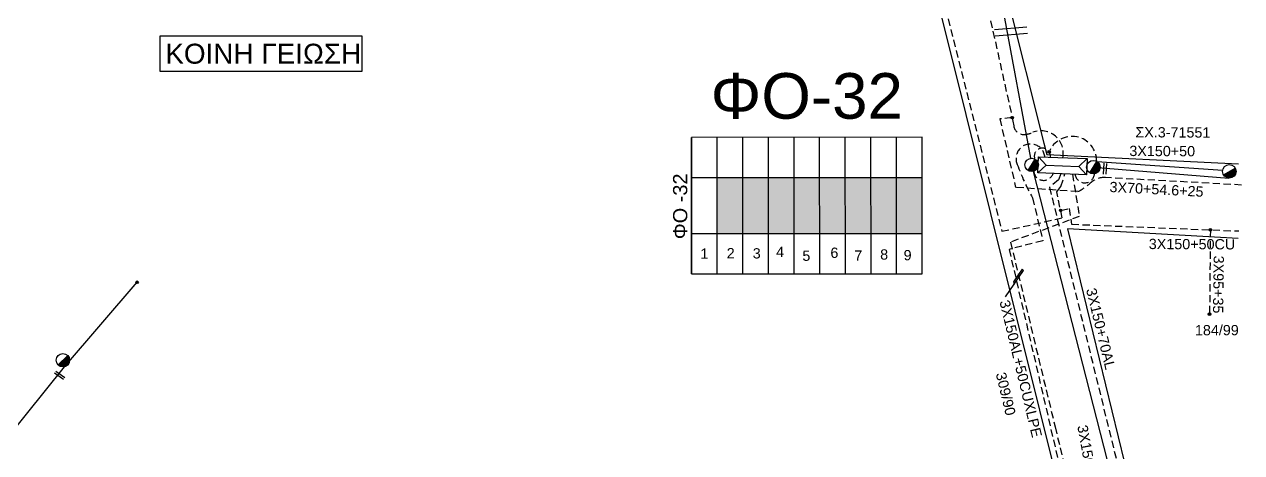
# Model space of a CAD drawing. Header units: millimetres. Extents: x 2999 to 5218, y 1863 to 2903.
# Drawn here: x 4827.6 to 5041.1, y 2598.3 to 2673.4 of the extents above; entities that cross this region are included whole.
import ezdxf
from ezdxf.enums import TextEntityAlignment as Align

# ---------------------------------------------------------------- set-up
doc = ezdxf.new("R2010")
doc.units = ezdxf.units.MM
doc.header["$LTSCALE"] = 0.5
doc.linetypes.add('DASHED', pattern=[19.05, 12.7, -6.35])
for name, color, linetype in [('Άγνωστα', 7, 'Continuous'), ('Ασφαλειοκιβώτια Χ.Τ 9 αναχωρήσεων', 7, 'Continuous'), ('Γυμνά εναέρια ΧΤ και ΦΟΠ (3Φ)   4x50+16AL', 7, 'Continuous'), ('Επιγραφές - Σχήματα', 7, 'Continuous'), ('Καλώδια ΧΤ   3x150+50CU', 7, 'DASHED'), ('Καλώδια ΧΤ   3x150+70AL', 7, 'DASHED'), ('Καλώδια ΧΤ   3x150AL+50CU', 7, 'DASHED'), ('Μηχανική τομή', 7, 'Continuous'), ('Στύλος ΦΜ', 7, 'Continuous'), ('Στύλος ΦΜ @ 1', 7, 'Continuous'), ('Συνδέσεις', 7, 'Continuous'), ('Συνεστραμμένα ΧΤ   3x70+54.6+25 AL', 7, 'SYN_LINE'), ('Τομή', 7, 'Continuous'), ('Υποσταθμός εναέριος 2 στύλων', 7, 'Continuous'), ('Υποσταθμός πόλεως', 7, 'Continuous'), ('Υπόβαθρο ΔΕΗ', 7, 'Continuous')]:
    doc.layers.add(name, color=color, linetype=linetype)
doc.styles.add('arial', font='ARIAL.TTF')
doc.styles.get("Standard").update_dxf_attribs({"font": 'ARIAL.TTF'})
doc.linetypes.add('SYN_LINE', pattern='A,0.5,-0.0001,["/\\/\\/\\/",Standard,S=0.1,R=0,X=0,Y=-0.05],-0.25', length=0.7501)

# ---------------------------------------------------------------- blocks, each defined once
blk = doc.blocks.new('ΑΣΦΑΛΕΙΟΚΙΒΩΤΙΟ ΥΠΟΣΤΑΘΜΟΥ 9 ΑΝΑΧΩΡΗΣΕΩΝ')
at = {"layer": 'Ασφαλειοκιβώτια Χ.Τ 9 αναχωρήσεων', "ltscale": 40}
for p, q in [((-23.8, 40.36), (24.02, 40.36)), ((-9.72, 40.36), (-9.72, -40.64)), ((9.94, 40.36), (9.94, -40.64)), ((-23.8, 31.36), (24.02, 31.36)), ((-23.8, 22.36), (24.02, 22.36)), ((-23.8, 13.36), (24.02, 13.36)), ((-23.8, 4.36), (24.02, 4.36)), ((-23.8, -4.64), (24.02, -4.64)), ((-23.8, -13.64), (24.02, -13.64)), ((-23.8, -22.64), (24.02, -22.64)), ((-23.8, -31.64), (24.02, -31.64))]:
    blk.add_line(p, q, dxfattribs=at)
at = {"layer": 'Ασφαλειοκιβώτια Χ.Τ 9 αναχωρήσεων'}
blk.add_lwpolyline([(-23.8, -40.64), (24.02, -40.64), (24.02, 40.36), (-23.8, 40.36)], close=True, dxfattribs=at)
for s, p in [('1', (-18.54, 37.25)), ('2', (-18.39, 27.98)), ('3', (-18.45, 18.85)), ('4', (-17.96, 10.67)), ('5', (-19.3, 1.44)), ('6', (-18.25, -8.4)), ('7', (-19.23, -16.79)), ('8', (-18.84, -25.86)), ('9', (-19.09, -34.08))]:
    blk.add_text(s, height=3.6, rotation=270, dxfattribs=at).set_placement(p)
at = {"layer": 'Ασφαλειοκιβώτια Χ.Τ 9 αναχωρήσεων', "ltscale": 40}
for tag, height, p in [('ΟΝΟΜΑ', 5, (-0.16, 44.31)), ('ΚΕΙΜΕΝΟ 1', 2, (17.06, 35.59)), ('ΚΕΙΜΕΝΟ 2', 2, (17.06, 26.88)), ('ΚΕΙΜΕΝΟ 3', 2, (17.06, 17.69)), ('ΚΕΙΜΕΝΟ 4', 2, (17.06, 8.71)), ('ΚΕΙΜΕΝΟ 5', 2, (17.06, -0.13)), ('ΚΕΙΜΕΝΟ 6', 2, (17.06, -9.05)), ('ΚΕΙΜΕΝΟ 7', 2, (17.06, -18.13)), ('ΚΕΙΜΕΝΟ 8', 2, (17.06, -26.85)), ('ΚΕΙΜΕΝΟ 9', 2, (17.06, -35.99)), ('ΣΧ', 2, (-0.1, -42.64))]:
    blk.add_attdef(tag, text='', height=height, dxfattribs=at).set_placement(p, align=Align.MIDDLE_CENTER)
blk = doc.blocks.new('ΜΗΧΑΝΙΚΗ ΤΟΜΗ')
at = {"layer": 'Μηχανική τομή', "ltscale": 40}
for p, q in [((-1.89, 0.78), (1.89, 0.78)), ((1.89, 0), (-1.89, 0))]:
    blk.add_line(p, q, dxfattribs=at)
blk = doc.blocks.new('ΥΠΟΣΤΑΘΜΟΣ ΕΝΑΕΡΙΟΣ ΕΠΙ 2 ΣΤΥΛΩΝ')
at = {"layer": 'Υποσταθμός εναέριος 2 στύλων', "linetype": 'Continuous'}
for points in [[(-11.97, -2.11, 0.574793), (-8.45, -0.07, 0.268822), (-9.64, 1.98)], [(9.68, -2.15, 0.574793), (13.19, -0.1, 0.268822), (12.01, 1.95)]]:
    blk.add_hatch(color=256, dxfattribs=at).paths.add_polyline_path(points)
for p, q in [((-11.97, -2.11), (-9.64, 1.98)), ((9.68, -2.15), (12.01, 1.95))]:
    blk.add_line(p, q, dxfattribs=at)
for centre in [(-10.81, -0.07), (10.84, -0.1)]:
    blk.add_circle(centre, 2.36, dxfattribs=at)
at = {"layer": 'Υποσταθμός πόλεως', "linetype": 'Continuous', "ltscale": 40}
blk.add_lwpolyline([(-8.57, 2.82), (8.57, 2.82), (8.57, -2.82), (-8.57, -2.82)], close=True, dxfattribs=at)
for points in [[(-5.75, 0), (-8.57, 2.82)], [(-8.57, -2.82), (-5.75, 0)], [(-5.75, 0), (5.75, 0)], [(5.75, 0), (8.57, 2.82)], [(8.57, -2.82), (5.75, 0)]]:
    blk.add_lwpolyline(points, dxfattribs=at)
at = {"layer": 'Υποσταθμός εναέριος 2 στύλων', "ltscale": 40, "flags": 1}
for tag, p in [('ΜΕΤΑΣΧΗΜΑΤΙΣΜΟΣ', (14.09, 2.51)), ('ΙΣΧΥΣ', (14.07, -0.28)), ('ΑΡΙΘΜΟΣ', (14.19, -3))]:
    blk.add_attdef(tag, p, '', height=1.8, dxfattribs=at)
blk = doc.blocks.new('ΥΠΑΡΧΩΝ ΤΣΙΜΕΝΤΕΝΙΟΣ ΣΤΥΛΟΣ')
at = {"layer": 'Στύλος ΦΜ'}
blk.add_hatch(color=7, dxfattribs=at).paths.add_polyline_path([(-1.29, -2.28, 0.574793), (2.62, 0, 0.268822), (1.3, 2.27)])
at = {"layer": 'Στύλος ΦΜ', "color": 7}
blk.add_line((-1.29, -2.28), (1.3, 2.27), dxfattribs=at)
blk.add_circle((0, 0), 2.62, dxfattribs=at)
at = {"layer": 'Στύλος ΦΜ', "flags": 4}
for tag, p in [('ΑΡΙΘΜΟΣ', (-4.68, 8.05)), ('ΤΥΠΟΣ', (-4.91, 3.03))]:
    blk.add_attdef(tag, p, '', height=4, dxfattribs=at)
blk = doc.blocks.new('_ΣΥΝΔΕΣΗ')
at = {"layer": 'Συνδέσεις', "linetype": 'SYN_LINE', "ltscale": 40}
blk.add_hatch(color=256, dxfattribs=at).paths.add_polyline_path([(0.5, -0.01, 1), (-0.5, -0.01, 1)])
at = {"layer": 'Συνδέσεις'}
blk.add_circle((0, -0.01), 0.5, dxfattribs=at)
blk = doc.blocks.new('ΤΟΜΗ')
at = {"layer": 'Τομή', "ltscale": 40}
for p, q in [((-5.68, 0), (5.68, 0)), ((5.68, -2.33), (-5.68, -2.33))]:
    blk.add_line(p, q, dxfattribs=at)

msp = doc.modelspace()

# ---------------------------------------------------------------- hatches: boundary and pattern name
at = {"layer": 'Ασφαλειοκιβώτια Χ.Τ 9 αναχωρήσεων', "ltscale": 40}
for color, points in [(30, [(4949.09, 2646.53), (4949.09, 2636.71), (4953.59, 2636.71), (4953.59, 2646.54)]), (2, [(4953.59, 2646.54), (4953.59, 2636.71), (4958.09, 2636.71), (4958.09, 2646.54)]), (5, [(4958.09, 2646.54), (4958.09, 2636.71), (4962.59, 2636.71), (4962.59, 2646.54)]), (6, [(4962.59, 2646.54), (4962.59, 2636.71), (4967.09, 2636.71), (4967.09, 2646.54)]), (133, [(4967.09, 2646.54), (4967.09, 2636.71), (4971.59, 2636.72), (4971.59, 2646.54)]), (27, [(4971.59, 2646.54), (4971.59, 2636.72), (4976.09, 2636.72), (4976.09, 2646.54)]), (173, [(4976.09, 2646.54), (4976.09, 2636.72), (4980.59, 2636.72), (4980.59, 2646.55)]), (1, [(4980.59, 2646.55), (4980.59, 2636.72), (4985.09, 2636.72), (4985.09, 2646.55)])]:
    msp.add_hatch(color=color, dxfattribs=at).paths.add_polyline_path(points)

# ---------------------------------------------------------------- linework, layer by layer
at = {"layer": 'Άγνωστα', "color": 5, "linetype": 'DASHED', "ltscale": 0.2}
for points in [[(5006.61, 2650.11, 1.174381), (5001.75, 2648.84, 0.040191), (5004.43, 2642.96)], [(5004.43, 2642.96), (5006.24, 2635.45), (5000.32, 2633.93), (5009.15, 2596.04), (5011.08, 2587.49), (5007.56, 2584.58), (5012.46, 2577.71, -0.319834), (5012.46, 2575.98), (4985.77, 2554.49, -0.089255), (4982.42, 2552.66, -0.011656), (4979.72, 2551.82), (4969.91, 2543.92), (4968.97, 2541.76)]]:
    msp.add_lwpolyline(points, format="xyb", dxfattribs=at)
at = {"layer": 'Άγνωστα', "color": 173, "linetype": 'DASHED', "ltscale": 0.2}
msp.add_lwpolyline([(5007.34, 2651.02, -0.831931), (5015.69, 2649.36)], format="xyb", dxfattribs=at)
at = {"layer": 'Άγνωστα', "color": 173, "linetype": 'SYN_LINE', "ltscale": 40}
msp.add_lwpolyline([(5015.1, 2648.34), (5038.86, 2646.44)], dxfattribs=at)
at = {"layer": 'Άγνωστα', "color": 133, "linetype": 'DASHED', "ltscale": 0.2}
msp.add_lwpolyline([(5011.43, 2647.12), (5012.64, 2639.71), (5000.56, 2635.21), (5008.39, 2602.84), (5012.14, 2587.35), (5008.78, 2584.55), (5012, 2580.11)], dxfattribs=at)
at = {"layer": 'Άγνωστα', "color": 30, "ltscale": 40}
msp.add_lwpolyline([(5039.22, 2554.79), (5037.37, 2565.64), (5020.06, 2587.34), (5004.58, 2647.61)], dxfattribs=at)
at = {"layer": 'Άγνωστα', "color": 27, "linetype": 'DASHED', "ltscale": 0.2}
msp.add_lwpolyline([(5035.63, 2637.36), (5035.49, 2622.59)], dxfattribs=at)
at = {"layer": 'Άγνωστα', "color": 173, "linetype": 'DASHED', "ltscale": 0.2}
msp.add_arc((5006.15, 2650.28), 1.41, 351.6939, 200.0035, dxfattribs=at)
at = {"layer": 'Γυμνά εναέρια ΧΤ και ΦΟΠ (3Φ)   4x50+16AL', "color": 1, "linetype": 'DASHED', "ltscale": 0.2}
for points in [[(4970.2, 2730.58), (4969.13, 2732.86, -0.938876), (4970.45, 2733.73), (4975.42, 2723.96), (4979, 2721.59), (4989.48, 2696.23), (4996.67, 2675.89), (5000.99, 2656.43), (5001.13, 2655.57, 0.376553), (5002.94, 2654.08, 0.107262), (5004.47, 2654.46, -0.595527), (5009.74, 2649.99)], [(5041.12, 2645.22), (5017.21, 2646.53, 0.206516), (5014.56, 2645.56, -0.082018), (5012.39, 2644.08), (5001.47, 2644.79)]]:
    msp.add_lwpolyline(points, format="xyb", dxfattribs=at)
at = {"layer": 'Γυμνά εναέρια ΧΤ και ΦΟΠ (3Φ)   4x50+16AL', "color": 27, "linetype": 'DASHED', "ltscale": 0.2}
msp.add_lwpolyline([(4970.54, 2724.77), (4974.67, 2715.87), (4974.08, 2715.07), (4988.23, 2679.88), (4999.06, 2637.11), (5009.64, 2639.45), (5008.67, 2644), (5009.41, 2644.94), (5010.1, 2647.16)], dxfattribs=at)
at = {"layer": 'Γυμνά εναέρια ΧΤ και ΦΟΠ (3Φ)   4x50+16AL', "color": 1, "linetype": 'DASHED', "ltscale": 0.2}
msp.add_lwpolyline([(5000.86, 2657.03), (4998.7, 2656.82), (5001.47, 2644.79)], dxfattribs=at)
at = {"layer": 'Επιγραφές - Σχήματα', "color": 173}
msp.add_line((4999.34, 2675.42), (5004.07, 2649.91), dxfattribs=at)
at = {"layer": 'Επιγραφές - Σχήματα', "color": 190}
msp.add_lwpolyline([(4851.34, 2665.16), (4886.85, 2665.16), (4886.85, 2671.34), (4851.34, 2671.34)], close=True, dxfattribs=at)
at = {"layer": 'Επιγραφές - Σχήματα', "ltscale": 0.2}
msp.add_lwpolyline([(4999.68, 2625.62), (5002.84, 2630.21), (5002.62, 2630.46), (5001.07, 2628.25), (5001.21, 2627.76)], dxfattribs=at)
at = {"layer": 'Επιγραφές - Σχήματα', "color": 30, "linetype": 'DASHED', "ltscale": 0.2}
msp.add_arc((5006.38, 2647.77), 1.74, 184.843, 342.0429, dxfattribs=at)
at = {"layer": 'Επιγραφές - Σχήματα', "color": 2, "linetype": 'DASHED', "ltscale": 0.2}
msp.add_arc((5013.59, 2647.31), 1.71, 186.9641, 355.7898, dxfattribs=at)
at = {"layer": 'Καλώδια ΧΤ   3x150+50CU', "color": 27, "linetype": 'DASHED', "ltscale": 0.2}
msp.add_lwpolyline([(5009.36, 2640.77), (5010.84, 2641.12), (5011.29, 2638.34), (5040.64, 2637.16)], dxfattribs=at)
at = {"layer": 'Καλώδια ΧΤ   3x150+70AL', "color": 6, "ltscale": 0.2}
msp.add_lwpolyline([(5009.38, 2647.19), (5008.96, 2646.15), (5007.41, 2644.8), (5021.54, 2587.31), (5027.93, 2579.63)], dxfattribs=at)
at = {"layer": 'Συνεστραμμένα ΧΤ   3x70+54.6+25 AL', "color": 2, "ltscale": 20}
for points in [[(5015.72, 2649.34), (5037.79, 2647.84)], [(4847.31, 2628.18), (4834.54, 2613.34), (4807.81, 2580.16), (4806.95, 2578.07), (4791.36, 2565.96)]]:
    msp.add_lwpolyline(points, dxfattribs=at)
at = {"layer": 'Υπόβαθρο ΔΕΗ'}
for points in [[(5040.9, 2735.34), (5024.83, 2738.76), (4999.08, 2743.12), (4971.74, 2746.64), (4982.45, 2724.31), (4994.85, 2694.33), (5000.06, 2677.95), (5006.44, 2652.55), (5006.94, 2650.59), (5040.55, 2648.93)], [(5010.05, 2588.39), (4988.48, 2674.96), (4987.18, 2679.76), (4973.37, 2714.37), (4894.59, 2675.84)], [(5040.48, 2635.87), (5010.55, 2637.51), (5022.78, 2587.38), (5039.78, 2566.59)]]:
    msp.add_lwpolyline(points, dxfattribs=at)

# ---------------------------------------------------------------- block references
at = {"layer": 'Ασφαλειοκιβώτια Χ.Τ 9 αναχωρήσεων', "xscale": 0.4999999999999999, "yscale": 0.4999999999999999, "zscale": 0.4999999999999999, "rotation": 90.02126055866438}
msp.add_blockref('ΑΣΦΑΛΕΙΟΚΙΒΩΤΙΟ ΥΠΟΣΤΑΘΜΟΥ 9 ΑΝΑΧΩΡΗΣΕΩΝ', (4964.77, 2641.57), dxfattribs=at).add_auto_attribs({'ΟΝΟΜΑ': 'ΦΟ -32'})
at = {"layer": 'Μηχανική τομή'}
for p, xscale, yscale, zscale, rotation in [((5017.33, 2648.07), 0.4999999999999996, 0.4999999999999996, 0.4999999999999996, 86.70039227472226), ((4833.64, 2611.7), 0.5000000000000239, 0.5000000000000239, 0.5000000000000239, 324.872524270669)]:
    msp.add_blockref('ΜΗΧΑΝΙΚΗ ΤΟΜΗ', p, dxfattribs=dict(at, xscale=xscale, yscale=yscale, zscale=zscale, rotation=rotation))
at = {"layer": 'Στύλος ΦΜ @ 1', "ltscale": 40}
for p, xscale, yscale, zscale, rotation in [((5038.95, 2647.61), 0.4499999999998182, 0.4499999999998182, 0.4499999999998182, 329.4999534400037), ((4834.33, 2614.5), 0.44999999999982, 0.44999999999982, 0.44999999999982, 343.8552907262628)]:
    msp.add_blockref('ΥΠΑΡΧΩΝ ΤΣΙΜΕΝΤΕΝΙΟΣ ΣΤΥΛΟΣ', p, dxfattribs=dict(at, xscale=xscale, yscale=yscale, zscale=zscale, rotation=rotation))
at = {"layer": 'Συνδέσεις', "xscale": 0.4500000000002728, "yscale": 0.4500000000002728, "zscale": 0.4500000000002728}
for p in [(5000.86, 2657.03), (5007.34, 2651.02), (5009.36, 2640.78), (5035.63, 2637.37), (4847.34, 2628.18), (5035.49, 2622.59)]:
    msp.add_blockref('_ΣΥΝΔΕΣΗ', p, dxfattribs=at)
at = {"layer": 'Τομή', "xscale": 0.5000000000000229, "yscale": 0.5000000000000229, "zscale": 0.5000000000000229, "rotation": 4.841933743766051}
msp.add_blockref('ΤΟΜΗ', (5000.6, 2672.73), dxfattribs=at)
at = {"layer": 'Υποσταθμός εναέριος 2 στύλων', "xscale": 0.4999999999999998, "yscale": 0.4999999999999998, "zscale": 0.4999999999999998, "rotation": 357.9442251171555}
msp.add_blockref('ΥΠΟΣΤΑΘΜΟΣ ΕΝΑΕΡΙΟΣ ΕΠΙ 2 ΣΤΥΛΩΝ', (5009.69, 2648.59), dxfattribs=at)

# ---------------------------------------------------------------- texts
at = {"layer": 'Άγνωστα', "ltscale": 40, "char_height": 1.8, "width": 17.1868, "attachment_point": 1, "style": 'arial'}
for s, insert, rotation in [('3X150+50', (5021.42, 2652.1), 359.7495), ('3X95+35', (5038.01, 2632.83), 269.2754), ('3X150AL+50CUXLPE', (5000.37, 2625.22), 283.4958)]:
    msp.add_mtext(s, dxfattribs=dict(at, insert=insert, rotation=rotation))
at = {"layer": 'Επιγραφές - Σχήματα', "color": 190, "insert": (4852.29, 2669.99), "char_height": 3.5, "width": 35.1311, "attachment_point": 1}
msp.add_mtext('KOINH ΓΕΙΩΣΗ', dxfattribs=at)
at = {"layer": 'Επιγραφές - Σχήματα', "ltscale": 40, "insert": (4947.94, 2664.84), "char_height": 8, "width": 17.8089, "attachment_point": 1, "style": 'arial'}
msp.add_mtext('ΦO-32', dxfattribs=at)
at = {"layer": 'Επιγραφές - Σχήματα', "ltscale": 40, "char_height": 1.8, "width": 17.1868, "attachment_point": 1, "style": 'arial'}
for s, insert, rotation in [('ΣX.3-71551', (5022.48, 2655.38), 359.7495), ('184/99', (5032.92, 2620.67), 0.1226), ('309/90', (4999.72, 2612.56), 283.4958)]:
    msp.add_mtext(s, dxfattribs=dict(at, insert=insert, rotation=rotation))
at = {"layer": 'Καλώδια ΧΤ   3x150+50CU', "ltscale": 0.2, "insert": (5024.83, 2635.79), "char_height": 1.8, "width": 17.1868, "attachment_point": 1, "rotation": 359.7495, "style": 'arial'}
msp.add_mtext('3X150+50CU', dxfattribs=at)
at = {"layer": 'Καλώδια ΧΤ   3x150+70AL', "ltscale": 0.2, "insert": (5015.56, 2627.33), "char_height": 1.8, "width": 17.1868, "attachment_point": 1, "rotation": 283.6397, "style": 'arial'}
msp.add_mtext('3X150+70AL', dxfattribs=at)
at = {"layer": 'Καλώδια ΧΤ   3x150AL+50CU', "ltscale": 0.2, "insert": (5014.05, 2603.29), "char_height": 1.8, "width": 17.1868, "attachment_point": 1, "rotation": 280.3383, "style": 'arial'}
msp.add_mtext('3X150AL+50CU', dxfattribs=at)
at = {"layer": 'Συνεστραμμένα ΧΤ   3x70+54.6+25 AL', "ltscale": 40, "insert": (5018, 2645.8), "char_height": 1.8, "width": 17.1868, "attachment_point": 1, "rotation": 357.0151, "style": 'arial'}
msp.add_mtext('3X70+54.6+25', dxfattribs=at)

doc.saveas('drawing.dxf')
